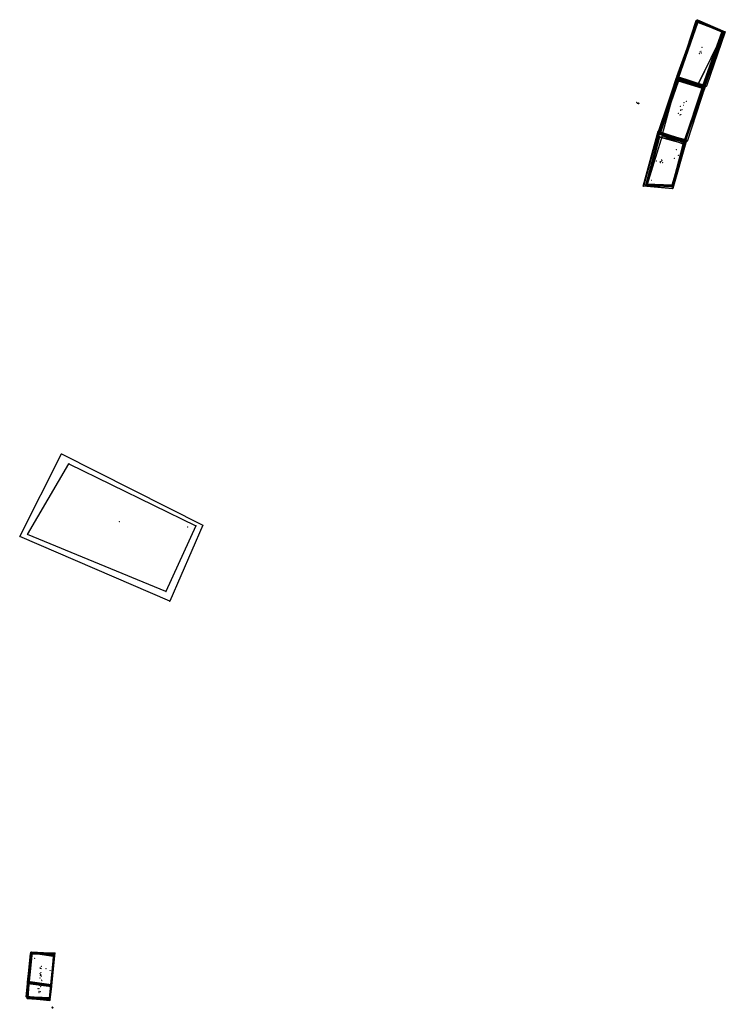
# Model space of a CAD drawing. Header units: metres. Extents: x 2344 to 2406, y 21857 to 22000.
# Drawn here: x 2357.9 to 2406.3, y 21932.1 to 21999.8 of the extents above; entities that cross this region are included whole.
import ezdxf

# ---------------------------------------------------------------- set-up
doc = ezdxf.new("R2010")
doc.units = ezdxf.units.M
doc.header["$MEASUREMENT"] = 0
doc.header["$PDMODE"] = 3
doc.header["$PDSIZE"] = 0.01
for name, color, linetype in [('MM DATUM', 6, 'Continuous'), ('TR MM B TERRACE WALL', 6, 'Continuous'), ('TR MM BB 602', 6, 'Continuous'), ('TR MM BB 603', 6, 'Continuous'), ('TR MM BB 604', 6, 'Continuous'), ('TR MM BB 605', 6, 'Continuous'), ('TR MM BB 606', 6, 'Continuous'), ('TR MM BB 607', 6, 'Continuous'), ('TR MM BB 608', 6, 'Continuous'), ('TR MM BB 609', 6, 'Continuous'), ('TR MM BB 610', 6, 'Continuous'), ('TR MM BB 611', 6, 'Continuous'), ('TR MM BB 612', 6, 'Continuous'), ('TR MM BB 613', 6, 'Continuous'), ('TR MM BB 613 C', 6, 'Continuous'), ('TR MM BB 613 SE', 6, 'Continuous'), ('TR MM BB 614', 6, 'Continuous'), ('TR MM BB 615', 6, 'Continuous'), ('TR MM BB 616', 6, 'Continuous'), ('TR MM BB 617', 6, 'Continuous'), ('TR MM BB 618', 6, 'Continuous'), ('TR MM DATUM', 6, 'Continuous'), ('TR MM FIND 600', 6, 'Continuous'), ('TR MM FIND 601', 6, 'Continuous'), ('TR MM FIND 602', 6, 'Continuous'), ('TR MM FIND 603', 6, 'Continuous'), ('TR MM FIND 604', 6, 'Continuous'), ('TR MM FIND 605', 6, 'Continuous'), ('TR MM FIND 607', 6, 'Continuous'), ('TR MM FIND 612', 6, 'Continuous'), ('TR MM TB 600', 6, 'Continuous'), ('TR MM TB 601', 6, 'Continuous'), ('TR MM TB 602', 6, 'Continuous'), ('TR MM TB 607', 6, 'Continuous'), ('TR MM TB 614', 6, 'Continuous'), ('TR N BB 659', 1, 'Continuous'), ('TR N BB 662', 1, 'Continuous'), ('TR N BB 663', 1, 'Continuous'), ('TR N BB 664', 1, 'Continuous'), ('TR N BB 665', 1, 'Continuous'), ('TR N BB 666', 1, 'Continuous'), ('TR N BB 667', 1, 'Continuous'), ('TR N BB 668', 1, 'Continuous'), ('TR N BB 669', 1, 'Continuous'), ('TR N BB 670', 1, 'Continuous'), ('TR N BB 670 NE', 1, 'Continuous'), ('TR N BB 671', 1, 'Continuous'), ('TR N BB 672', 1, 'Continuous'), ('TR N BB 673', 1, 'Continuous'), ('TR N BB 674', 1, 'Continuous'), ('TR N BB 675', 1, 'Continuous'), ('TR N BB 677', 1, 'Continuous'), ('TR N DATUM', 1, 'Continuous'), ('TR N FIND 645', 1, 'Continuous'), ('TR N FIND 646', 1, 'Continuous'), ('TR N FIND 647', 1, 'Continuous'), ('TR N FIND 648', 1, 'Continuous'), ('TR N FIND 649', 1, 'Continuous'), ('TR N FIND 650', 1, 'Continuous'), ('TR N FIND 651', 1, 'Continuous'), ('TR N FIND 652', 1, 'Continuous'), ('TR N FIND 653', 1, 'Continuous'), ('TR N TB 659', 1, 'Continuous'), ('TR N TB 662', 1, 'Continuous'), ('TR N TB 668', 1, 'Continuous'), ('TR N TB 669', 1, 'Continuous'), ('TR N TB 670', 1, 'Continuous')]:
    doc.layers.add(name, color=color, linetype=linetype)
doc.layers.get('0').off()

# ---------------------------------------------------------------- blocks, each defined once
blk = doc.blocks.new('POINTNAMEBLOCK')
blk.add_point((0, 0))
at = {"flags": 1}
for tag, p, height in [('POINT_NUMBER', (0, 0), 5), ('ELEVATION', (0, -0.02), 0.01), ('DESCRIPTION', (0, -0.04), 0.01)]:
    blk.add_attdef(tag, p, '', height=height, dxfattribs=at)

msp = doc.modelspace()

# ---------------------------------------------------------------- linework, layer by layer
at = {"layer": 'TR MM B TERRACE WALL', "linetype": 'Continuous', "elevation": 1169.227}
msp.add_lwpolyline([(2400.864, 21988.441), (2402.682, 21988.367)], dxfattribs=at)
at = {"layer": 'TR MM BB 602', "linetype": 'Continuous', "elevation": 1168.916}
msp.add_lwpolyline([(2401.777, 21991.969), (2403.524, 21991.375), (2402.606, 21988.378), (2400.83, 21988.464)], close=True, dxfattribs=at)
at = {"layer": 'TR MM BB 603', "linetype": 'Continuous', "elevation": 1168.79}
msp.add_lwpolyline([(2403.531, 21991.426), (2401.745, 21991.999), (2400.854, 21988.566), (2402.652, 21988.485)], close=True, dxfattribs=at)
at = {"layer": 'TR MM BB 604', "linetype": 'Continuous', "elevation": 1168.586}
msp.add_lwpolyline([(2403.445, 21991.311), (2401.759, 21991.756), (2400.934, 21988.543), (2402.642, 21988.399)], close=True, dxfattribs=at)
at = {"layer": 'TR MM BB 605', "linetype": 'Continuous', "elevation": 1168.571}
msp.add_lwpolyline([(2400.933, 21988.536), (2402.633, 21988.426), (2403.41, 21991.301), (2401.785, 21991.787)], close=True, dxfattribs=at)
at = {"layer": 'TR MM BB 606', "linetype": 'Continuous', "elevation": 1168.708}
msp.add_lwpolyline([(2402.649, 21988.382), (2403.401, 21991.284), (2401.959, 21991.86), (2400.928, 21988.51)], close=True, dxfattribs=at)
at = {"layer": 'TR MM BB 607', "linetype": 'Continuous', "elevation": 1168.841}
msp.add_lwpolyline([(2403.515, 21991.475), (2401.734, 21992.122), (2402.938, 21995.843), (2404.922, 21995.248)], close=True, dxfattribs=at)
at = {"layer": 'TR MM BB 608', "linetype": 'Continuous', "elevation": 1168.875}
msp.add_lwpolyline([(2403.528, 21991.481), (2401.743, 21992.071), (2402.965, 21995.814), (2404.851, 21995.225)], close=True, dxfattribs=at)
at = {"layer": 'TR MM BB 609', "linetype": 'Continuous', "elevation": 1168.777}
msp.add_lwpolyline([(2401.81, 21992.064), (2403.49, 21991.458), (2404.809, 21995.227), (2402.995, 21995.792)], close=True, dxfattribs=at)
at = {"layer": 'TR MM BB 610', "linetype": 'Continuous', "elevation": 1168.542}
msp.add_lwpolyline([(2403.013, 21995.744), (2404.787, 21995.173), (2403.574, 21991.568), (2401.972, 21991.961)], close=True, dxfattribs=at)
at = {"layer": 'TR MM BB 611', "linetype": 'Continuous', "elevation": 1168.424}
msp.add_lwpolyline([(2403.501, 21991.546), (2401.841, 21992.066), (2403.026, 21995.72), (2404.776, 21995.188)], close=True, dxfattribs=at)
at = {"layer": 'TR MM BB 612', "linetype": 'Continuous', "elevation": 1168.421}
msp.add_lwpolyline([(2403.499, 21991.567), (2401.858, 21992.081), (2403.058, 21995.628), (2404.702, 21995.114)], close=True, dxfattribs=at)
at = {"layer": 'TR MM BB 613', "linetype": 'Continuous', "elevation": 1168.386}
msp.add_lwpolyline([(2401.851, 21992.078), (2403.521, 21991.547), (2404.691, 21995.146), (2403.069, 21995.63)], close=True, dxfattribs=at)
at = {"layer": 'TR MM BB 614', "linetype": 'Continuous', "elevation": 1169.135}
msp.add_lwpolyline([(2402.981, 21995.879), (2404.904, 21995.283), (2406.219, 21998.97), (2404.37, 21999.789)], close=True, dxfattribs=at)
at = {"layer": 'TR MM BB 615', "linetype": 'Continuous', "elevation": 1168.97}
msp.add_lwpolyline([(2404.394, 21995.395), (2403.003, 21995.831), (2404.388, 21999.712), (2406.193, 21998.96)], close=True, dxfattribs=at)
at = {"layer": 'TR MM BB 616', "linetype": 'Continuous', "elevation": 1168.818}
msp.add_lwpolyline([(2404.426, 21995.391), (2403.005, 21995.816), (2404.296, 21999.761), (2406.168, 21998.961)], close=True, dxfattribs=at)
at = {"layer": 'TR MM BB 617', "linetype": 'Continuous', "elevation": 1168.635}
msp.add_lwpolyline([(2404.733, 21995.277), (2402.967, 21995.836), (2404.305, 21999.664), (2406.042, 21998.999)], close=True, dxfattribs=at)
at = {"layer": 'TR MM BB 618', "linetype": 'Continuous', "elevation": 1168.526}
msp.add_lwpolyline([(2403.051, 21995.777), (2404.81, 21995.237), (2406.124, 21998.922), (2404.402, 21999.641)], close=True, dxfattribs=at)
at = {"layer": 'TR MM TB 600', "linetype": 'Continuous', "elevation": 1169.407}
msp.add_lwpolyline([(2401.673, 21992.167), (2403.634, 21991.533), (2402.678, 21988.236), (2400.664, 21988.406)], close=True, dxfattribs=at)
at = {"layer": 'TR MM TB 601', "linetype": 'Continuous', "elevation": 1169.371}
msp.add_lwpolyline([(2401.674, 21992.144), (2403.632, 21991.527), (2402.67, 21988.224), (2400.665, 21988.394)], close=True, dxfattribs=at)
at = {"layer": 'TR MM TB 602', "linetype": 'Continuous', "elevation": 1169.194}
msp.add_lwpolyline([(2401.706, 21992.086), (2403.593, 21991.477), (2402.669, 21988.357), (2400.72, 21988.49)], close=True, dxfattribs=at)
at = {"layer": 'TR MM TB 607', "linetype": 'Continuous', "elevation": 1169.339}
msp.add_lwpolyline([(2403.672, 21991.466), (2401.706, 21992.158), (2402.959, 21995.868), (2404.916, 21995.262)], close=True, dxfattribs=at)
at = {"layer": 'TR MM TB 614', "linetype": 'Continuous', "elevation": 1169.131}
msp.add_lwpolyline([(2404.991, 21995.248), (2402.972, 21995.923), (2404.368, 21999.796), (2406.27, 21998.989)], close=True, dxfattribs=at)
at = {"layer": 'TR N BB 659', "linetype": 'Continuous'}
for p, q in [((2358.429, 21932.765, 1175.983), (2358.723, 21935.893, 1175.408)), ((2358.723, 21935.893, 1175.408), (2360.307, 21935.777, 1175.408)), ((2360.307, 21935.777, 1175.408), (2359.962, 21932.664, 1175.931)), ((2359.962, 21932.664, 1175.931), (2358.429, 21932.765, 1175.983))]:
    msp.add_line(p, q, dxfattribs=at)
at = {"layer": 'TR N BB 662', "linetype": 'Continuous', "elevation": 1175.347}
msp.add_lwpolyline([(2360.305, 21935.78), (2358.734, 21935.903), (2358.425, 21932.728), (2360.005, 21932.614)], close=True, dxfattribs=at)
at = {"layer": 'TR N BB 663', "linetype": 'Continuous', "elevation": 1175.887}
msp.add_lwpolyline([(2359.957, 21932.619), (2358.466, 21932.796), (2358.791, 21935.89), (2360.332, 21935.843)], close=True, dxfattribs=at)
at = {"layer": 'TR N BB 664', "linetype": 'Continuous', "elevation": 1175.804}
msp.add_lwpolyline([(2359.96, 21932.667), (2358.37, 21932.833), (2358.665, 21935.804), (2360.295, 21935.783)], close=True, dxfattribs=at)
at = {"layer": 'TR N BB 665', "linetype": 'Continuous', "elevation": 1175.769}
msp.add_lwpolyline([(2359.972, 21932.672), (2358.384, 21932.821), (2358.672, 21935.882), (2360.287, 21935.821)], close=True, dxfattribs=at)
at = {"layer": 'TR N BB 666', "linetype": 'Continuous', "elevation": 1175.745}
msp.add_lwpolyline([(2359.963, 21932.698), (2358.414, 21932.859), (2358.705, 21935.865), (2360.268, 21935.773)], close=True, dxfattribs=at)
at = {"layer": 'TR N BB 667', "linetype": 'Continuous', "elevation": 1175.702}
msp.add_lwpolyline([(2359.972, 21932.751), (2358.411, 21932.841), (2358.671, 21935.788), (2360.272, 21935.738)], close=True, dxfattribs=at)
at = {"layer": 'TR N BB 668', "linetype": 'Continuous', "elevation": 1175.715}
msp.add_lwpolyline([(2359.985, 21932.653), (2358.395, 21932.822), (2358.463, 21933.754), (2360.094, 21933.548)], close=True, dxfattribs=at)
at = {"layer": 'TR N BB 669', "linetype": 'Continuous', "elevation": 1175.46}
msp.add_lwpolyline([(2360.053, 21933.617), (2358.464, 21933.806), (2358.738, 21935.894), (2360.236, 21935.641)], close=True, dxfattribs=at)
at = {"layer": 'TR N BB 670', "linetype": 'Continuous', "elevation": 1172.354}
msp.add_lwpolyline([(2367.944, 21960.611), (2358.456, 21964.528), (2361.292, 21969.371), (2369.994, 21965.128)], close=True, dxfattribs=at)
at = {"layer": 'TR N BB 671', "linetype": 'Continuous', "elevation": 1175.414}
msp.add_lwpolyline([(2360.101, 21933.66), (2358.48, 21933.84), (2358.688, 21935.866), (2360.275, 21935.675)], close=True, dxfattribs=at)
at = {"layer": 'TR N BB 672', "linetype": 'Continuous', "elevation": 1175.617}
msp.add_lwpolyline([(2359.976, 21932.676), (2358.425, 21932.814), (2358.486, 21933.782), (2360.101, 21933.537)], close=True, dxfattribs=at)
at = {"layer": 'TR N BB 673', "linetype": 'Continuous', "elevation": 1175.391}
msp.add_lwpolyline([(2360.102, 21933.608), (2358.51, 21933.838), (2358.695, 21935.851), (2360.294, 21935.645)], close=True, dxfattribs=at)
at = {"layer": 'TR N BB 674', "linetype": 'Continuous', "elevation": 1175.561}
msp.add_lwpolyline([(2359.986, 21932.762), (2358.382, 21932.843), (2358.464, 21933.797), (2360.06, 21933.587)], close=True, dxfattribs=at)
at = {"layer": 'TR N BB 675', "linetype": 'Continuous', "elevation": 1175.351}
msp.add_lwpolyline([(2360.072, 21933.652), (2358.478, 21933.89), (2358.712, 21935.851), (2360.212, 21935.626)], close=True, dxfattribs=at)
at = {"layer": 'TR N BB 677', "linetype": 'Continuous', "elevation": 1175.298}
msp.add_lwpolyline([(2360.092, 21933.663), (2358.453, 21933.849), (2358.676, 21935.838), (2360.265, 21935.642)], close=True, dxfattribs=at)
at = {"layer": 'TR N TB 659', "linetype": 'Continuous'}
for p, q in [((2358.692, 21935.84, 1175.487), (2358.469, 21932.754, 1176.019)), ((2360.262, 21935.751, 1175.488), (2358.692, 21935.84, 1175.487)), ((2359.967, 21932.724, 1175.951), (2360.262, 21935.751, 1175.488)), ((2358.469, 21932.754, 1176.019), (2359.967, 21932.724, 1175.951))]:
    msp.add_line(p, q, dxfattribs=at)
at = {"layer": 'TR N TB 662', "linetype": 'Continuous', "elevation": 1175.947}
msp.add_lwpolyline([(2359.972, 21932.576), (2360.331, 21935.814), (2358.738, 21935.883), (2358.447, 21932.745)], close=True, dxfattribs=at)
at = {"layer": 'TR N TB 668', "linetype": 'Continuous', "elevation": 1175.728}
msp.add_lwpolyline([(2359.983, 21932.69), (2358.413, 21932.83), (2358.488, 21933.834), (2360.104, 21933.588)], close=True, dxfattribs=at)
at = {"layer": 'TR N TB 669', "linetype": 'Continuous', "elevation": 1175.5}
msp.add_lwpolyline([(2360.104, 21933.627), (2358.471, 21933.84), (2358.711, 21935.886), (2360.296, 21935.745)], close=True, dxfattribs=at)
at = {"layer": 'TR N TB 670', "linetype": 'Continuous', "elevation": 1173.362}
msp.add_lwpolyline([(2368.197, 21959.944), (2357.931, 21964.382), (2360.775, 21970.049), (2370.472, 21965.156)], close=True, dxfattribs=at)

# ---------------------------------------------------------------- block references
at = {"layer": 'MM DATUM'}
for p in [(2400.347, 21994.091, 1169.365), (2400.348, 21994.089, 1169.37), (2400.35, 21994.08, 1169.366), (2400.351, 21994.088, 1169.367), (2400.351, 21994.084, 1169.366)]:
    msp.add_blockref('POINTNAMEBLOCK', p, dxfattribs=at)
at = {"layer": 'TR MM B TERRACE WALL'}
for p in [(2400.864, 21988.441, 1169.227), (2402.682, 21988.367, 1169.152)]:
    msp.add_blockref('POINTNAMEBLOCK', p, dxfattribs=at)
at = {"layer": 'TR MM BB 602'}
for p in [(2401.777, 21991.969, 1168.916), (2403.524, 21991.375, 1168.907), (2401.92, 21990.131, 1168.962), (2400.83, 21988.464, 1169.041), (2402.606, 21988.378, 1169.024)]:
    msp.add_blockref('POINTNAMEBLOCK', p, dxfattribs=at)
at = {"layer": 'TR MM BB 603'}
for p in [(2401.745, 21991.999, 1168.853), (2403.531, 21991.426, 1168.79), (2401.849, 21990.022, 1168.744), (2400.854, 21988.566, 1168.815), (2402.652, 21988.485, 1168.825)]:
    msp.add_blockref('POINTNAMEBLOCK', p, dxfattribs=at)
at = {"layer": 'TR MM BB 604'}
for p in [(2401.759, 21991.756, 1168.629), (2403.445, 21991.311, 1168.586), (2401.805, 21990.047, 1168.62), (2400.934, 21988.543, 1168.712), (2402.642, 21988.399, 1168.708)]:
    msp.add_blockref('POINTNAMEBLOCK', p, dxfattribs=at)
at = {"layer": 'TR MM BB 605'}
for p in [(2401.785, 21991.787, 1168.524), (2403.41, 21991.301, 1168.484), (2401.558, 21990.129, 1168.496), (2400.933, 21988.536, 1168.571), (2402.633, 21988.426, 1168.697)]:
    msp.add_blockref('POINTNAMEBLOCK', p, dxfattribs=at)
at = {"layer": 'TR MM BB 606'}
for p in [(2401.959, 21991.86, 1168.392), (2403.401, 21991.284, 1168.463), (2401.999, 21990.019, 1168.427), (2400.928, 21988.51, 1168.579), (2402.649, 21988.382, 1168.708)]:
    msp.add_blockref('POINTNAMEBLOCK', p, dxfattribs=at)
at = {"layer": 'TR MM BB 607'}
for p in [(2402.938, 21995.843, 1169.135), (2404.922, 21995.248, 1169.138), (2403.311, 21993.642, 1169.131), (2401.734, 21992.122, 1169.229), (2403.515, 21991.475, 1168.841)]:
    msp.add_blockref('POINTNAMEBLOCK', p, dxfattribs=at)
at = {"layer": 'TR MM BB 608'}
for p in [(2402.965, 21995.814, 1168.977), (2404.851, 21995.225, 1168.91), (2403.195, 21993.633, 1168.909), (2401.743, 21992.071, 1168.947), (2403.528, 21991.481, 1168.875)]:
    msp.add_blockref('POINTNAMEBLOCK', p, dxfattribs=at)
at = {"layer": 'TR MM BB 609'}
for p in [(2402.995, 21995.792, 1168.751), (2404.809, 21995.227, 1168.696), (2403.216, 21993.603, 1168.688), (2401.81, 21992.064, 1168.777), (2403.49, 21991.458, 1168.723)]:
    msp.add_blockref('POINTNAMEBLOCK', p, dxfattribs=at)
at = {"layer": 'TR MM BB 610'}
for p in [(2403.013, 21995.744, 1168.542), (2404.787, 21995.173, 1168.519), (2403.237, 21993.333, 1168.516), (2401.972, 21991.961, 1168.564), (2403.574, 21991.568, 1168.581)]:
    msp.add_blockref('POINTNAMEBLOCK', p, dxfattribs=at)
at = {"layer": 'TR MM BB 611'}
for p in [(2403.026, 21995.72, 1168.471), (2404.776, 21995.188, 1168.453), (2403.063, 21993.389, 1168.39), (2401.841, 21992.066, 1168.43), (2403.501, 21991.546, 1168.424)]:
    msp.add_blockref('POINTNAMEBLOCK', p, dxfattribs=at)
at = {"layer": 'TR MM BB 612'}
for p in [(2403.058, 21995.628, 1168.245), (2404.702, 21995.114, 1168.257), (2403.429, 21993.951, 1168.255), (2401.858, 21992.081, 1168.426), (2403.499, 21991.567, 1168.421)]:
    msp.add_blockref('POINTNAMEBLOCK', p, dxfattribs=at)
at = {"layer": 'TR MM BB 613'}
for p in [(2403.069, 21995.63, 1168.236), (2404.691, 21995.146, 1168.238), (2403.177, 21993.281, 1168.316), (2401.851, 21992.078, 1168.386), (2403.521, 21991.547, 1168.428)]:
    msp.add_blockref('POINTNAMEBLOCK', p, dxfattribs=at)
at = {"layer": 'TR MM BB 613 C'}
msp.add_blockref('POINTNAMEBLOCK', (2403.446, 21994.128, 1168.23), dxfattribs=at)
at = {"layer": 'TR MM BB 613 SE'}
for p in [(2403.513, 21991.542, 1168.426), (2403.521, 21991.529, 1168.446)]:
    msp.add_blockref('POINTNAMEBLOCK', p, dxfattribs=at)
at = {"layer": 'TR MM BB 614'}
for p in [(2404.37, 21999.789, 1168.921), (2406.219, 21998.97, 1168.934), (2404.558, 21997.588, 1168.995), (2402.981, 21995.879, 1169.135), (2404.904, 21995.283, 1169.065)]:
    msp.add_blockref('POINTNAMEBLOCK', p, dxfattribs=at)
at = {"layer": 'TR MM BB 615'}
for p in [(2404.388, 21999.712, 1168.801), (2406.193, 21998.96, 1168.814), (2404.693, 21997.913, 1168.845), (2403.003, 21995.831, 1169.008), (2404.394, 21995.395, 1168.97)]:
    msp.add_blockref('POINTNAMEBLOCK', p, dxfattribs=at)
at = {"layer": 'TR MM BB 616'}
for p in [(2404.296, 21999.761, 1168.745), (2406.168, 21998.961, 1168.707), (2404.611, 21997.654, 1168.719), (2403.005, 21995.816, 1168.844), (2404.426, 21995.391, 1168.818)]:
    msp.add_blockref('POINTNAMEBLOCK', p, dxfattribs=at)
at = {"layer": 'TR MM BB 617'}
for p in [(2404.305, 21999.664, 1168.512), (2406.042, 21998.999, 1168.559), (2404.546, 21997.608, 1168.541), (2402.967, 21995.836, 1168.607), (2404.733, 21995.277, 1168.635)]:
    msp.add_blockref('POINTNAMEBLOCK', p, dxfattribs=at)
at = {"layer": 'TR MM BB 618'}
for p in [(2404.402, 21999.641, 1168.462), (2406.124, 21998.922, 1168.466), (2404.498, 21997.491, 1168.397), (2403.051, 21995.777, 1168.526), (2404.81, 21995.237, 1168.528)]:
    msp.add_blockref('POINTNAMEBLOCK', p, dxfattribs=at)
at = {"layer": 'TR MM DATUM'}
for p in [(2400.213, 21994.145, 1169.307), (2400.252, 21994.087, 1169.312), (2400.314, 21994.076, 1169.315), (2400.316, 21994.09, 1169.366), (2400.318, 21994.062, 1169.309), (2400.321, 21994.087, 1169.367), (2400.321, 21994.068, 1169.311), (2400.322, 21994.076, 1169.302), (2400.325, 21994.074, 1169.321), (2400.325, 21994.071, 1169.297), (2400.326, 21994.09, 1169.303), (2400.328, 21994.089, 1169.314), (2400.328, 21994.075, 1169.303), (2400.33, 21994.08, 1169.307), (2400.331, 21994.071, 1169.309), (2400.332, 21994.079, 1169.323), (2400.332, 21994.063, 1169.32), (2400.334, 21994.092, 1169.306), (2400.334, 21994.072, 1169.31), (2400.334, 21994.066, 1169.312), (2400.334, 21994.066, 1169.318), (2400.335, 21994.057, 1169.311), (2400.336, 21994.08, 1169.309), (2400.336, 21994.077, 1169.302), (2400.336, 21994.076, 1169.31), (2400.337, 21994.083, 1169.311), (2400.337, 21994.081, 1169.318), (2400.338, 21994.083, 1169.304), (2400.338, 21994.074, 1169.308), (2400.338, 21994.073, 1169.311), (2400.339, 21994.088, 1169.303), (2400.339, 21994.086, 1169.317), (2400.339, 21994.082, 1169.312), (2400.339, 21994.074, 1169.322), (2400.34, 21994.108, 1169.306), (2400.34, 21994.084, 1169.301), (2400.341, 21994.063, 1169.091), (2400.342, 21994.084, 1169.312), (2400.342, 21994.084, 1169.322), (2400.342, 21994.068, 1169.309), (2400.343, 21994.086, 1169.304), (2400.343, 21994.073, 1169.31), (2400.345, 21994.067, 1169.319), (2400.345, 21994.066, 1169.313), (2400.347, 21994.081, 1169.311), (2400.347, 21994.048, 1169.302), (2400.348, 21994.089, 1169.373), (2400.348, 21994.082, 1169.372), (2400.348, 21994.078, 1169.308), (2400.35, 21994.101, 1169.374), (2400.351, 21994.082, 1169.319), (2400.351, 21994.067, 1169.309), (2400.354, 21994.071, 1169.377), (2400.359, 21994.073, 1169.374), (2400.36, 21994.088, 1169.378), (2400.368, 21994.073, 1169.37), (2400.37, 21994.074, 1169.372), (2400.375, 21994.073, 1169.421)]:
    msp.add_blockref('POINTNAMEBLOCK', p, dxfattribs=at)
at = {"layer": 'TR MM FIND 600'}
msp.add_blockref('POINTNAMEBLOCK', (2401.234, 21988.811, 1168.769), dxfattribs=at)
at = {"layer": 'TR MM FIND 601'}
msp.add_blockref('POINTNAMEBLOCK', (2401.785, 21991.716, 1168.691), dxfattribs=at)
at = {"layer": 'TR MM FIND 602'}
msp.add_blockref('POINTNAMEBLOCK', (2403.219, 21990.516, 1168.774), dxfattribs=at)
at = {"layer": 'TR MM FIND 603'}
msp.add_blockref('POINTNAMEBLOCK', (2402.784, 21990.303, 1168.681), dxfattribs=at)
at = {"layer": 'TR MM FIND 604'}
msp.add_blockref('POINTNAMEBLOCK', (2403.063, 21990.523, 1168.586), dxfattribs=at)
at = {"layer": 'TR MM FIND 605'}
msp.add_blockref('POINTNAMEBLOCK', (2402.934, 21990.901, 1168.483), dxfattribs=at)
at = {"layer": 'TR MM FIND 607'}
msp.add_blockref('POINTNAMEBLOCK', (2403.623, 21994.223, 1168.981), dxfattribs=at)
at = {"layer": 'TR MM FIND 612'}
msp.add_blockref('POINTNAMEBLOCK', (2403.806, 21997.932, 1168.811), dxfattribs=at)
at = {"layer": 'TR MM TB 600'}
for p in [(2401.673, 21992.167, 1169.407), (2403.634, 21991.533, 1169.348), (2401.866, 21990.101, 1169.659), (2400.664, 21988.406, 1169.981), (2402.678, 21988.236, 1169.986)]:
    msp.add_blockref('POINTNAMEBLOCK', p, dxfattribs=at)
at = {"layer": 'TR MM TB 601'}
for p in [(2401.674, 21992.144, 1169.371), (2403.632, 21991.527, 1169.342), (2401.93, 21990.228, 1169.632), (2400.665, 21988.394, 1169.967), (2402.67, 21988.224, 1169.956)]:
    msp.add_blockref('POINTNAMEBLOCK', p, dxfattribs=at)
at = {"layer": 'TR MM TB 602'}
for p in [(2401.706, 21992.086, 1169.194), (2403.593, 21991.477, 1169.187), (2401.945, 21990.165, 1169.286), (2400.72, 21988.49, 1169.301), (2402.669, 21988.357, 1169.291)]:
    msp.add_blockref('POINTNAMEBLOCK', p, dxfattribs=at)
at = {"layer": 'TR MM TB 607'}
for p in [(2402.959, 21995.868, 1169.169), (2404.916, 21995.262, 1169.141), (2403.198, 21993.881, 1169.198), (2401.706, 21992.158, 1169.406), (2403.672, 21991.466, 1169.339)]:
    msp.add_blockref('POINTNAMEBLOCK', p, dxfattribs=at)
at = {"layer": 'TR MM TB 614'}
for p in [(2404.368, 21999.796, 1168.938), (2406.27, 21998.989, 1168.976), (2404.648, 21997.524, 1169.055), (2402.972, 21995.923, 1169.134), (2404.991, 21995.248, 1169.131)]:
    msp.add_blockref('POINTNAMEBLOCK', p, dxfattribs=at)
at = {"layer": 'TR N BB 659'}
msp.add_blockref('POINTNAMEBLOCK', (2359.349, 21934.353, 1175.626), dxfattribs=at)
at = {"layer": 'TR N BB 662'}
for p in [(2358.734, 21935.903, 1175.375), (2360.305, 21935.78, 1175.347), (2359.43, 21934.248, 1175.578), (2358.425, 21932.728, 1175.939), (2360.005, 21932.614, 1175.897)]:
    msp.add_blockref('POINTNAMEBLOCK', p, dxfattribs=at)
at = {"layer": 'TR N BB 663'}
for p in [(2358.791, 21935.89, 1175.346), (2360.332, 21935.843, 1175.361), (2359.338, 21934.283, 1175.54), (2358.466, 21932.796, 1175.894), (2359.957, 21932.619, 1175.887)]:
    msp.add_blockref('POINTNAMEBLOCK', p, dxfattribs=at)
at = {"layer": 'TR N BB 664'}
for p in [(2358.665, 21935.804, 1175.259), (2360.295, 21935.783, 1175.275), (2359.314, 21934.417, 1175.454), (2358.37, 21932.833, 1175.8), (2359.96, 21932.667, 1175.804)]:
    msp.add_blockref('POINTNAMEBLOCK', p, dxfattribs=at)
at = {"layer": 'TR N BB 665'}
for p in [(2358.672, 21935.882, 1175.268), (2360.287, 21935.821, 1175.262), (2359.371, 21934.338, 1175.447), (2358.384, 21932.821, 1175.732), (2359.972, 21932.672, 1175.769)]:
    msp.add_blockref('POINTNAMEBLOCK', p, dxfattribs=at)
at = {"layer": 'TR N BB 666'}
for p in [(2358.705, 21935.865, 1175.236), (2360.268, 21935.773, 1175.228), (2359.308, 21934.126, 1175.443), (2358.414, 21932.859, 1175.708), (2359.963, 21932.698, 1175.745)]:
    msp.add_blockref('POINTNAMEBLOCK', p, dxfattribs=at)
at = {"layer": 'TR N BB 667'}
for p in [(2358.671, 21935.788, 1175.175), (2360.272, 21935.738, 1175.146), (2359.366, 21934.506, 1175.35), (2358.411, 21932.841, 1175.715), (2359.972, 21932.751, 1175.702)]:
    msp.add_blockref('POINTNAMEBLOCK', p, dxfattribs=at)
at = {"layer": 'TR N BB 668'}
for p in [(2358.463, 21933.754, 1175.492), (2360.094, 21933.548, 1175.491), (2359.234, 21933.12, 1175.612), (2358.395, 21932.822, 1175.698), (2359.985, 21932.653, 1175.715)]:
    msp.add_blockref('POINTNAMEBLOCK', p, dxfattribs=at)
at = {"layer": 'TR N BB 669'}
for p in [(2358.738, 21935.894, 1175.129), (2360.236, 21935.641, 1175.081), (2359.336, 21934.809, 1175.238), (2358.464, 21933.806, 1175.495), (2360.053, 21933.617, 1175.46)]:
    msp.add_blockref('POINTNAMEBLOCK', p, dxfattribs=at)
at = {"layer": 'TR N BB 670'}
for p in [(2361.292, 21969.371, 1171.973), (2364.755, 21965.409, 1172.132), (2369.994, 21965.128, 1172.211), (2358.456, 21964.528, 1172.444), (2367.944, 21960.611, 1172.354)]:
    msp.add_blockref('POINTNAMEBLOCK', p, dxfattribs=at)
at = {"layer": 'TR N BB 670 NE'}
msp.add_blockref('POINTNAMEBLOCK', (2369.421, 21965.041, 1172.088), dxfattribs=at)
at = {"layer": 'TR N BB 671'}
for p in [(2358.688, 21935.866, 1175.067), (2360.275, 21935.675, 1175.028), (2359.331, 21934.78, 1175.188), (2358.48, 21933.84, 1175.44), (2360.101, 21933.66, 1175.414)]:
    msp.add_blockref('POINTNAMEBLOCK', p, dxfattribs=at)
at = {"layer": 'TR N BB 672'}
for p in [(2358.486, 21933.782, 1175.433), (2360.101, 21933.537, 1175.442), (2359.328, 21933.186, 1175.523), (2358.425, 21932.814, 1175.648), (2359.976, 21932.676, 1175.617)]:
    msp.add_blockref('POINTNAMEBLOCK', p, dxfattribs=at)
at = {"layer": 'TR N BB 673'}
for p in [(2358.695, 21935.851, 1175.001), (2360.294, 21935.645, 1174.983), (2359.411, 21934.682, 1175.148), (2358.51, 21933.838, 1175.369), (2360.102, 21933.608, 1175.391)]:
    msp.add_blockref('POINTNAMEBLOCK', p, dxfattribs=at)
at = {"layer": 'TR N BB 674'}
for p in [(2358.464, 21933.797, 1175.39), (2360.06, 21933.587, 1175.408), (2359.232, 21933.208, 1175.469), (2358.382, 21932.843, 1175.574), (2359.986, 21932.762, 1175.561)]:
    msp.add_blockref('POINTNAMEBLOCK', p, dxfattribs=at)
at = {"layer": 'TR N BB 675'}
for p in [(2358.712, 21935.851, 1174.96), (2360.212, 21935.626, 1174.928), (2359.402, 21934.92, 1175.06), (2358.478, 21933.89, 1175.331), (2360.072, 21933.652, 1175.351)]:
    msp.add_blockref('POINTNAMEBLOCK', p, dxfattribs=at)
at = {"layer": 'TR N BB 677'}
for p in [(2358.676, 21935.838, 1174.886), (2360.265, 21935.642, 1174.867), (2359.388, 21934.765, 1175.055), (2358.453, 21933.849, 1175.285), (2360.092, 21933.663, 1175.298)]:
    msp.add_blockref('POINTNAMEBLOCK', p, dxfattribs=at)
at = {"layer": 'TR N DATUM'}
for p in [(2360.137, 21932.096, 1177.315), (2360.138, 21932.099, 1177.316), (2360.142, 21932.081, 1177.32), (2360.145, 21932.095, 1177.314), (2360.145, 21932.093, 1177.337), (2360.146, 21932.089, 1177.323), (2360.149, 21932.107, 1177.315), (2360.15, 21932.121, 1177.311), (2360.15, 21932.096, 1177.315), (2360.15, 21932.092, 1177.318), (2360.151, 21932.108, 1177.309), (2360.151, 21932.106, 1177.31), (2360.151, 21932.104, 1177.314), (2360.153, 21932.091, 1177.318), (2360.153, 21932.085, 1177.317), (2360.154, 21932.108, 1177.316), (2360.154, 21932.103, 1177.318), (2360.155, 21932.119, 1177.309), (2360.155, 21932.098, 1177.316), (2360.155, 21932.091, 1177.318), (2360.155, 21932.084, 1177.321), (2360.156, 21932.095, 1177.317), (2360.157, 21932.112, 1177.313), (2360.157, 21932.107, 1177.315), (2360.157, 21932.103, 1177.317), (2360.157, 21932.096, 1177.316), (2360.158, 21932.109, 1177.316), (2360.158, 21932.093, 1177.307), (2360.159, 21932.135, 1177.305), (2360.159, 21932.095, 1177.314), (2360.159, 21932.083, 1177.322), (2360.16, 21932.106, 1177.329), (2360.16, 21932.089, 1177.323), (2360.161, 21932.101, 1177.314), (2360.162, 21932.069, 1177.318), (2360.163, 21932.097, 1177.315), (2360.164, 21932.101, 1177.334), (2360.164, 21932.089, 1177.321), (2360.164, 21932.063, 1177.313), (2360.166, 21932.099, 1177.321), (2360.166, 21932.081, 1177.325), (2360.167, 21932.092, 1177.321), (2360.167, 21932.085, 1177.321), (2360.168, 21932.101, 1177.321), (2360.168, 21932.093, 1177.319), (2360.169, 21932.102, 1177.315), (2360.169, 21932.075, 1177.328), (2360.17, 21932.075, 1177.325), (2360.172, 21932.099, 1177.315), (2360.174, 21932.065, 1177.311), (2360.175, 21932.109, 1177.334), (2360.175, 21932.105, 1177.314), (2360.178, 21932.082, 1177.334), (2360.178, 21932.075, 1177.326), (2360.179, 21932.061, 1177.322), (2360.18, 21932.087, 1177.317), (2360.18, 21932.082, 1177.333), (2360.18, 21932.077, 1177.326), (2360.181, 21932.075, 1177.313), (2360.182, 21932.088, 1177.325), (2360.183, 21932.107, 1177.312), (2360.184, 21932.073, 1177.331), (2360.185, 21932.075, 1177.327), (2360.186, 21932.086, 1177.33), (2360.187, 21932.083, 1177.32), (2360.188, 21932.078, 1177.316)]:
    msp.add_blockref('POINTNAMEBLOCK', p, dxfattribs=at)
at = {"layer": 'TR N DATUM', "color": 1}
for p in [(2360.177, 21932.073, 1177.33), (2360.179, 21932.095, 1177.321), (2360.179, 21932.089, 1177.321), (2360.183, 21932.078, 1177.331), (2360.184, 21932.098, 1177.325)]:
    msp.add_blockref('POINTNAMEBLOCK', p, dxfattribs=at)
at = {"layer": 'TR N FIND 645'}
msp.add_blockref('POINTNAMEBLOCK', (2360.005, 21934.64, 1175.53), dxfattribs=at)
at = {"layer": 'TR N FIND 646'}
msp.add_blockref('POINTNAMEBLOCK', (2359.128, 21935.81, 1175.352), dxfattribs=at)
at = {"layer": 'TR N FIND 647'}
msp.add_blockref('POINTNAMEBLOCK', (2359.166, 21933.395, 1175.686), dxfattribs=at)
at = {"layer": 'TR N FIND 648'}
msp.add_blockref('POINTNAMEBLOCK', (2359.446, 21933.953, 1175.534), dxfattribs=at)
at = {"layer": 'TR N FIND 649'}
msp.add_blockref('POINTNAMEBLOCK', (2358.655, 21935.666, 1175.242), dxfattribs=at)
at = {"layer": 'TR N FIND 650'}
msp.add_blockref('POINTNAMEBLOCK', (2359.712, 21934.758, 1175.211), dxfattribs=at)
at = {"layer": 'TR N FIND 651'}
msp.add_blockref('POINTNAMEBLOCK', (2359.262, 21933.616, 1175.465), dxfattribs=at)
at = {"layer": 'TR N FIND 652'}
msp.add_blockref('POINTNAMEBLOCK', (2359.36, 21933.527, 1175.459), dxfattribs=at)
at = {"layer": 'TR N FIND 653'}
msp.add_blockref('POINTNAMEBLOCK', (2358.938, 21935.463, 1174.967), dxfattribs=at)
at = {"layer": 'TR N TB 659'}
msp.add_blockref('POINTNAMEBLOCK', (2359.406, 21933.999, 1175.707), dxfattribs=at)
at = {"layer": 'TR N TB 662'}
msp.add_blockref('POINTNAMEBLOCK', (2359.366, 21934.386, 1175.624), dxfattribs=at)
at = {"layer": 'TR N TB 668'}
for p in [(2358.488, 21933.834, 1175.53), (2360.104, 21933.588, 1175.517), (2359.238, 21933.398, 1175.59), (2358.413, 21932.83, 1175.725), (2359.983, 21932.69, 1175.728)]:
    msp.add_blockref('POINTNAMEBLOCK', p, dxfattribs=at)
at = {"layer": 'TR N TB 669'}
for p in [(2358.711, 21935.886, 1175.209), (2360.296, 21935.745, 1175.148), (2359.311, 21934.818, 1175.325), (2358.471, 21933.84, 1175.528), (2360.104, 21933.627, 1175.5)]:
    msp.add_blockref('POINTNAMEBLOCK', p, dxfattribs=at)
at = {"layer": 'TR N TB 670'}
for p in [(2360.775, 21970.049, 1172.941), (2370.472, 21965.156, 1172.762), (2357.931, 21964.382, 1173.455), (2368.197, 21959.944, 1173.362)]:
    msp.add_blockref('POINTNAMEBLOCK', p, dxfattribs=at)

doc.saveas('drawing.dxf')
